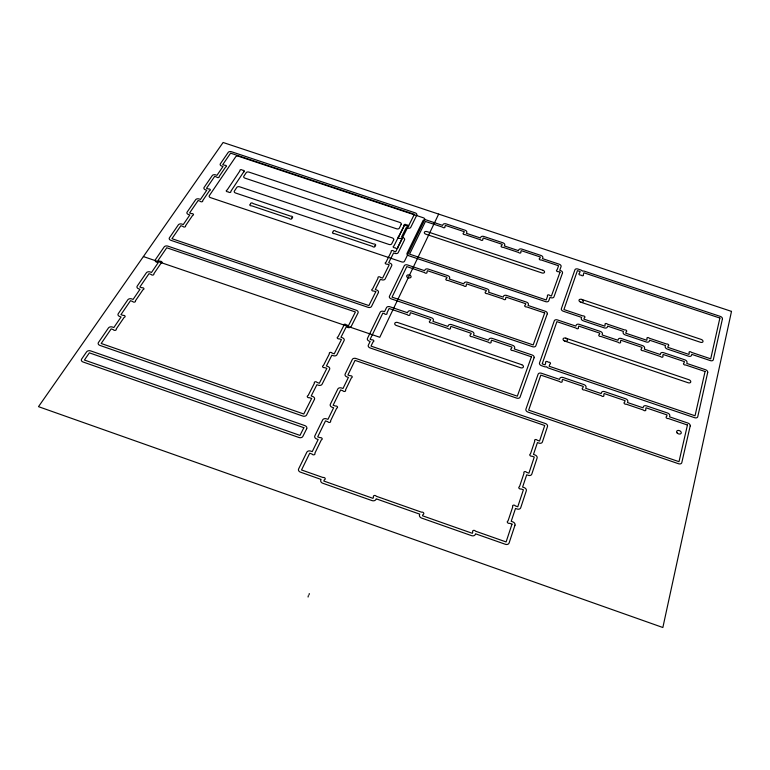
<?xml version="1.0" encoding="UTF-8"?>
<svg xmlns="http://www.w3.org/2000/svg" width="770" height="770" viewBox="0 0 770 770"><rect width="100%" height="100%" fill="white"/><g stroke="black" fill="none" stroke-linecap="round" stroke-linejoin="round"><path stroke-width="1.16" d="M308.077 597.029L308.327 595.72M309.039 594.873L309.29 593.564M438.669 214.099L379.783 337.279L143.393 256.564M581.629 299.405L701.191 339.416A2.281 1.463 22.3 0 1 703 341.572A2.281 1.463 22.3 0 1 700.517 342.284L580.696 302.167M565.757 338.165L688.89 379.706A2.349 1.559 22.8 0 1 690.748 381.987A2.349 1.559 22.8 0 1 688.159 382.757L564.776 341.1M731.5 311.388L662.854 627.512L38.5 406.656L223.108 142.488L731.5 311.388M722.424 318.896L713.328 359.706A2.772 1.79 22.9 0 1 710.315 360.601L691.758 354.364L691.537 355.288A2.762 1.8 22.3 0 1 688.505 356.173L667.349 349.07A2.753 1.8 21.6 0 1 665.203 346.442L665.434 345.528L649.591 340.205L649.341 341.11A2.743 1.8 20.9 0 1 646.261 341.976L625.221 334.911A2.733 1.8 20.2 0 1 623.142 332.313L623.402 331.418L607.636 326.124L607.366 327.019A2.724 1.8 19.5 0 1 604.248 327.866L583.323 320.84A2.724 1.79 18.8 0 1 581.302 318.26L581.6 317.375L563.342 311.253A2.705 1.781 18.1 0 1 561.359 308.703L574.93 269.798A2.628 1.675 17.9 0 1 577.972 269.048L580.657 269.943A2.628 1.675 18 0 1 582.361 271.127A2.628 1.675 18.1 0 1 584.44 271.204L720.258 316.393A2.685 1.684 22.2 0 1 722.424 318.896M719.883 318.058L710.71 358.83L691.422 352.352A1.376 0.895 22.3 0 0 689.574 351.736A1.376 0.895 22.3 0 0 689.275 352.978L688.929 354.412L667.802 347.318L668.177 345.894A1.376 0.895 21.5 0 0 668.495 344.662A1.376 0.895 21.5 0 0 666.656 344.046L649.303 338.213A1.367 0.895 20.9 0 0 647.474 337.606A1.367 0.895 20.9 0 0 647.127 338.829L646.742 340.244L625.731 333.189L626.145 331.783A1.367 0.895 20.2 0 0 626.501 330.561A1.367 0.895 20.2 0 0 624.672 329.945L607.415 324.16A1.357 0.895 19.6 0 0 605.586 323.544A1.357 0.895 19.6 0 0 605.21 324.757L604.777 326.153L583.881 319.127L584.334 317.74A1.357 0.895 18.8 0 0 584.728 316.547A1.357 0.895 18.8 0 0 582.909 315.931L563.929 309.559L577.423 270.626L580.108 271.521L579.483 273.331A1.319 0.847 18.1 0 0 579.098 274.457A1.319 0.847 18.1 0 0 580.869 275.044L581.129 275.14A1.319 0.847 18.1 0 0 582.9 275.727A1.319 0.847 18.1 0 0 583.285 274.601L583.901 272.792L719.883 318.058M707.707 372.411L697.755 416.705A2.888 1.944 23.8 0 1 694.588 417.696L548.5 368.07A2.82 1.935 18.6 0 1 546.69 366.732A2.82 1.935 18.5 0 1 544.428 366.684L541.541 365.702A2.82 1.935 18.3 0 1 539.51 362.968L554.313 320.782A2.733 1.819 18.1 0 1 557.499 319.935L575.873 326.114L576.172 325.219A2.733 1.809 18.8 0 1 579.338 324.372L600.321 331.427A2.743 1.819 19.5 0 1 602.381 334.036L602.101 334.94L617.973 340.282L618.243 339.368A2.753 1.819 20.2 0 1 621.361 338.502L642.459 345.595A2.762 1.819 20.9 0 1 644.586 348.233L644.336 349.147L660.294 354.518L660.535 353.594A2.772 1.819 21.6 0 1 663.615 352.708L684.828 359.84A2.782 1.819 22.3 0 1 687.023 362.506L686.801 363.44L705.484 369.725A2.791 1.829 23 0 1 707.707 372.411M705.07 371.525L695.031 415.781L549.125 366.231L549.847 364.152A1.405 0.963 18.6 0 0 550.29 362.863A1.405 0.963 18.6 0 0 548.404 362.218L548.115 362.121A1.405 0.963 18.5 0 0 546.228 361.486A1.405 0.963 18.5 0 0 545.786 362.776L545.064 364.855L542.186 363.873L556.903 321.648L576.066 328.097A1.367 0.914 18.8 0 0 577.895 328.713A1.367 0.914 18.8 0 0 578.299 327.491L578.771 326.095L599.782 333.16L599.339 334.575A1.376 0.914 19.6 0 0 598.954 335.807A1.376 0.914 19.6 0 0 600.793 336.423L618.214 342.284A1.376 0.914 20.2 0 0 620.062 342.91A1.376 0.914 20.2 0 0 620.428 341.668L620.851 340.244L641.978 347.357L641.574 348.781A1.386 0.914 21 0 0 641.227 350.032A1.386 0.914 21 0 0 643.075 350.658L660.593 356.548A1.386 0.914 21.6 0 0 662.45 357.174A1.386 0.914 21.6 0 0 662.778 355.923L663.153 354.479L684.395 361.621L684.039 363.074A1.396 0.914 22.4 0 0 683.731 364.335A1.396 0.914 22.4 0 0 685.598 364.961L705.07 371.525M690.199 425.954L681.806 462.645A2.984 2.079 24.6 0 1 678.524 463.733L527.989 412.094A2.916 2.069 18.7 0 1 525.91 409.188L538.124 374.201A2.839 1.973 18.5 0 1 541.454 373.257L559.521 379.398L559.828 378.465A2.849 1.964 19.3 0 1 563.13 377.521L583.901 384.586A2.849 1.964 20.1 0 1 586.018 387.377L585.729 388.321L601.178 393.576L601.457 392.633A2.859 1.964 20.8 0 1 604.729 391.661L625.606 398.764A2.868 1.973 21.6 0 1 627.791 401.584L627.521 402.537L643.056 407.821L643.316 406.868A2.878 1.973 22.3 0 1 646.54 405.886L667.532 413.018A2.897 1.973 23.1 0 1 669.784 415.867L669.553 416.839L687.908 423.077A2.907 1.983 23.9 0 1 690.199 425.954M687.456 425.021L678.996 461.682L528.672 410.141L540.809 375.115L559.684 381.535A1.425 0.982 19.2 0 0 561.6 382.19A1.425 0.982 19.2 0 0 562.033 380.861L562.524 379.389L583.313 386.453L582.851 387.945A1.425 0.982 20.1 0 0 582.438 389.283A1.425 0.982 20.1 0 0 584.343 389.928L601.409 395.732A1.434 0.991 20.8 0 0 603.324 396.386A1.434 0.991 20.8 0 0 603.719 395.048L604.171 393.547L625.076 400.66L624.653 402.171A1.434 0.991 21.7 0 0 624.278 403.519A1.434 0.991 21.7 0 0 626.202 404.173L643.354 410.015A1.444 0.991 22.3 0 0 645.279 410.67A1.444 0.991 22.3 0 0 645.635 409.313L646.04 407.792L667.051 414.943L666.676 416.474A1.453 0.991 23.2 0 0 666.339 417.841A1.453 0.991 23.2 0 0 668.273 418.495L687.456 425.021M514.976 525.188L509.105 542.994A3.186 2.454 20.9 0 1 505.322 544.274L475.542 533.793L475.34 534.37A3.176 2.464 19.1 0 1 471.519 535.641L421.604 518.066A3.157 2.454 16.3 0 1 419.525 514.726L419.756 514.158L376.183 498.816L375.943 499.384A3.147 2.435 13.4 0 1 372.016 500.596L322.736 483.242A3.138 2.425 10.7 0 1 320.84 479.989L321.1 479.431L300.464 472.164A3.138 2.406 9.5 0 1 298.616 468.94L306.816 452.221A3.099 2.349 9.9 0 1 310.753 451.095L312.254 451.615L318.164 439.497L316.663 438.977A3.061 2.3 10.2 0 1 314.834 435.878L322.668 419.9A3.022 2.243 10.5 0 1 326.499 418.842L327.972 419.352L333.612 407.773L332.149 407.263A2.993 2.194 10.8 0 1 330.33 404.279L337.828 389.004A2.955 2.146 11 0 1 341.553 388.003L342.997 388.503L348.396 377.416L346.962 376.925A2.926 2.098 11.3 0 1 345.162 374.056L352.333 359.436A2.897 2.06 11.5 0 1 355.961 358.493L545.372 423.529A2.945 2.098 19.6 0 1 547.499 426.474L542.378 442.019A2.974 2.146 19.7 0 1 538.885 443.087L537.422 442.586L533.485 454.406L535.044 454.983A3.013 2.194 19.9 0 1 537.104 458.015L531.781 474.166A3.042 2.243 20.1 0 1 528.201 475.302L526.699 474.782L522.609 487.073L524.12 487.603A3.08 2.291 20.2 0 1 526.305 490.788L520.703 507.786A3.109 2.349 20.4 0 1 517.026 508.989L515.496 508.46L511.213 521.328L512.762 521.868A3.147 2.406 20.7 0 1 514.976 525.188M512.002 524.139L506.102 541.936L475.485 531.165A1.588 1.232 19.2 0 0 473.377 530.424A1.588 1.232 19.2 0 0 472.79 532.06L472.347 533.321L422.509 515.775L422.99 514.533A1.579 1.222 16.2 0 0 423.625 512.916A1.579 1.222 16.2 0 0 421.527 512.185L376.289 496.265A1.569 1.213 13.5 0 0 374.201 495.534A1.569 1.213 13.5 0 0 373.517 497.122L372.988 498.344L323.785 481.019L324.343 479.816A1.569 1.203 10.7 0 0 325.084 478.257A1.569 1.203 10.7 0 0 323.005 477.525L301.532 469.969L309.704 453.232L312.062 454.059A1.55 1.174 10 0 0 314.112 454.781A1.55 1.174 10 0 0 314.843 453.261L321.331 439.882A1.53 1.145 10.3 0 0 322.043 438.4A1.53 1.145 10.3 0 0 320.022 437.687L317.692 436.879L325.498 420.892L327.799 421.69A1.511 1.126 10.7 0 0 329.81 422.393A1.511 1.126 10.7 0 0 330.513 420.94L336.702 408.158A1.502 1.097 10.9 0 0 337.395 406.733A1.502 1.097 10.9 0 0 335.412 406.05L333.131 405.251L340.6 389.967L342.852 390.746A1.482 1.078 11.2 0 0 344.816 391.42A1.482 1.078 11.2 0 0 345.489 390.034L351.418 377.8A1.463 1.049 11.4 0 0 352.073 376.443A1.463 1.049 11.4 0 0 350.138 375.77L347.905 375.009L355.047 360.37L544.717 425.512L539.558 441.046L537.277 440.257A1.492 1.078 19.6 0 0 535.285 439.574A1.492 1.078 19.6 0 0 534.803 441.017L530.463 453.963A1.502 1.097 19.7 0 0 529.952 455.407A1.502 1.097 19.7 0 0 531.897 456.158L534.264 457.034L528.913 473.165L526.574 472.356A1.521 1.126 19.9 0 0 524.543 471.654A1.521 1.126 19.9 0 0 524.033 473.155L519.5 486.698A1.54 1.145 20.1 0 0 518.99 488.238A1.54 1.145 20.1 0 0 521.04 488.95L523.398 489.778L517.767 506.766L515.38 505.928A1.559 1.174 20.3 0 0 513.301 505.197A1.559 1.174 20.3 0 0 512.772 506.776L508.027 520.953A1.569 1.203 20.5 0 0 507.488 522.56A1.569 1.203 20.5 0 0 509.586 523.292L512.002 524.139M534.101 357.713L520.058 397.108A2.897 2.041 18.1 0 1 516.631 398.1L370.129 347.944A2.859 2.012 12 0 1 368.329 345.191L370.149 341.437L369.253 341.139A2.849 1.992 12 0 1 367.463 338.396L380.197 312.235A2.791 1.915 12.3 0 1 383.672 311.388L384.538 311.677L386.511 307.625A2.782 1.896 12.5 0 1 389.957 306.778L407.484 312.726L407.908 311.811A2.772 1.896 13.3 0 1 411.324 310.964L431.489 317.798A2.782 1.896 14 0 1 433.327 320.436L432.923 321.35L447.919 326.442L448.313 325.517A2.782 1.906 14.8 0 1 451.692 324.651L471.962 331.524A2.791 1.906 15.6 0 1 473.868 334.19L473.492 335.114L488.565 340.234L488.931 339.3A2.791 1.915 16.3 0 1 492.28 338.405L512.647 345.316A2.801 1.915 17.1 0 1 514.62 348.011L514.273 348.954L532.08 354.989A2.81 1.925 17.9 0 1 534.101 357.713M531.435 356.808L517.325 396.175L371.015 346.105L373.075 341.822A1.425 1.001 12.1 0 0 373.7 340.533A1.425 1.001 12.1 0 0 371.804 339.888L370.129 339.31L382.825 313.13L384.471 313.688A1.396 0.953 12.4 0 0 386.319 314.314A1.396 0.953 12.4 0 0 386.915 313.082L389.119 308.51L407.436 314.728A1.386 0.953 13.2 0 0 409.293 315.353A1.386 0.953 13.2 0 0 409.861 314.122L410.525 312.697L430.709 319.55L430.064 320.975A1.396 0.953 14 0 0 429.516 322.216A1.396 0.953 14 0 0 431.373 322.851L447.928 328.463A1.396 0.953 14.7 0 0 449.796 329.098A1.396 0.953 14.7 0 0 450.325 327.847L450.941 326.413L471.23 333.294L470.643 334.738A1.396 0.963 15.6 0 0 470.124 335.999A1.396 0.963 15.6 0 0 471.991 336.634L488.632 342.284A1.396 0.963 16.3 0 0 490.509 342.919A1.396 0.963 16.3 0 0 491 341.649L491.578 340.196L511.973 347.106L511.424 348.579A1.405 0.963 17.1 0 0 510.943 349.85A1.405 0.963 17.1 0 0 512.82 350.485L531.435 356.808M547.278 313.833L535.824 345.836A2.791 1.896 17.7 0 1 532.542 346.721L391.208 298.856A2.753 1.867 12.5 0 1 389.447 296.277L404.279 265.746A2.685 1.781 12.8 0 1 407.59 264.976L424.578 270.684L424.963 269.875A2.685 1.781 13.5 0 1 428.255 269.096L447.793 275.66A2.695 1.781 14.2 0 1 449.603 278.153L449.237 278.971L463.771 283.861L464.127 283.033A2.695 1.781 14.9 0 1 467.38 282.244L487.015 288.837A2.695 1.79 15.6 0 1 488.883 291.358L488.546 292.186L503.156 297.105L503.484 296.267A2.705 1.79 16.2 0 1 506.708 295.459L526.439 302.09A2.705 1.8 16.9 0 1 528.374 304.631L528.056 305.469L545.314 311.272A2.724 1.809 17.6 0 1 547.278 313.833M562.495 273.003L553.957 296.883A2.685 1.761 17.6 0 1 550.81 297.692L549.963 297.403L548.731 300.82A2.695 1.771 17.5 0 1 545.574 301.628L408.783 255.727A2.666 1.742 12.8 0 1 407.051 253.292L423.009 220.624A2.589 1.655 13.1 0 1 426.185 219.931L442.596 225.389L442.971 224.599A2.589 1.655 13.7 0 1 446.128 223.906L464.993 230.182A2.599 1.655 14.3 0 1 466.764 232.521L466.399 233.32L480.442 237.988L480.788 237.189A2.599 1.665 14.9 0 1 483.906 236.477L502.868 242.781A2.599 1.665 15.5 0 1 504.697 245.139L504.36 245.948L518.46 250.645L518.788 249.836A2.608 1.665 16.1 0 1 521.877 249.105L540.925 255.438A2.608 1.675 16.7 0 1 542.812 257.825L542.504 258.643L559.155 264.187A2.628 1.675 17.4 0 1 561.07 266.593L559.742 270.299L560.57 270.578A2.637 1.694 17.5 0 1 562.495 273.003M544.698 312.967L533.187 344.941L392.036 297.153L406.81 266.593L424.559 272.57A1.347 0.895 13.5 0 0 426.359 273.177A1.347 0.895 13.5 0 0 426.898 272.022L427.494 270.722L447.062 277.296L446.475 278.605A1.347 0.895 14.2 0 0 445.955 279.76A1.347 0.895 14.2 0 0 447.755 280.367L463.8 285.766A1.347 0.895 14.8 0 0 465.609 286.373A1.347 0.895 14.8 0 0 466.11 285.198L466.668 283.889L486.332 290.502L485.793 291.82A1.347 0.895 15.6 0 0 485.302 292.995A1.347 0.895 15.6 0 0 487.112 293.601L503.243 299.03A1.357 0.895 16.2 0 0 505.053 299.636A1.357 0.895 16.2 0 0 505.524 298.452L506.044 297.124L525.804 303.765L525.304 305.103A1.357 0.905 17 0 0 524.851 306.296A1.357 0.905 17 0 0 526.67 306.903L544.698 312.967M560.002 272.176L551.407 296.036L549.818 295.497A1.338 0.876 17.5 0 0 548.019 294.9A1.338 0.876 17.5 0 0 547.595 296.065L546.18 299.963L409.563 254.139L425.454 221.442L442.596 227.15A1.299 0.828 13.7 0 0 444.338 227.727A1.299 0.828 13.7 0 0 444.839 226.649L445.416 225.417L464.31 231.703L463.742 232.944A1.299 0.828 14.4 0 0 463.261 234.032A1.299 0.828 14.4 0 0 465.003 234.609L480.49 239.768A1.299 0.837 14.9 0 0 482.232 240.346A1.299 0.837 14.9 0 0 482.703 239.258L483.242 238.007L502.232 244.321L501.703 245.582A1.299 0.837 15.6 0 0 501.251 246.679A1.299 0.837 15.6 0 0 502.993 247.257L518.566 252.444A1.309 0.837 16.1 0 0 520.318 253.022A1.309 0.837 16.1 0 0 520.751 251.925L521.261 250.654L540.338 257.007L539.847 258.277A1.309 0.837 16.8 0 0 539.424 259.394A1.309 0.837 16.8 0 0 541.185 259.971L558.587 265.766L557.076 269.933A1.319 0.847 17.4 0 0 556.662 271.059A1.319 0.847 17.4 0 0 558.433 271.646L560.002 272.176M424.742 219.7L404.491 261.271A2.233 1.473 12.7 0 1 401.728 261.906L210.489 197.63A2.233 1.425 6.7 0 1 209.296 195.686L235.716 156.782A2.156 1.328 7.6 0 1 238.498 156.262L423.327 217.775A2.156 1.376 13 0 1 424.742 219.7M378.397 292.571L371.506 306.46A2.782 1.906 11.8 0 1 368.031 307.307L170.844 240.307A2.782 1.829 5.2 0 1 169.419 237.824L178.351 224.84A2.753 1.79 5.6 0 1 181.961 224.109L183.27 224.551L189.834 214.965L188.525 214.532A2.724 1.752 5.9 0 1 187.1 212.125L195.667 199.68A2.695 1.723 6.3 0 1 199.18 198.997L200.47 199.43L206.755 190.238L205.484 189.805A2.666 1.684 6.6 0 1 204.06 187.495L212.279 175.55A2.637 1.655 6.9 0 1 215.706 174.896L216.967 175.319L223.002 166.503L221.75 166.079A2.608 1.617 7.2 0 1 220.335 163.846L228.228 152.373A2.58 1.588 7.5 0 1 231.568 151.767L415.107 212.818A2.589 1.646 12.8 0 1 416.801 215.119L410.728 227.371A2.608 1.675 12.7 0 1 407.503 228.084L406.223 227.651L401.526 237.054L402.816 237.487A2.637 1.713 12.5 0 1 404.529 239.874L398.196 252.637A2.666 1.752 12.4 0 1 394.894 253.388L393.586 252.955L388.686 262.753L390.005 263.196A2.695 1.781 12.3 0 1 391.738 265.669L385.135 278.981A2.724 1.819 12.1 0 1 381.747 279.78L380.409 279.327L375.308 289.549L376.655 290.001A2.753 1.858 11.9 0 1 378.397 292.571M306.701 428.688L302.86 436.397A3.07 2.3 9.3 0 1 298.943 437.495L83.064 361.996A3.099 2.185 0.8 0 1 81.63 359.061L86.596 351.871A3.08 2.166 1.1 0 1 90.706 350.908L304.891 425.627A3.051 2.281 9.5 0 1 306.701 428.688M407.965 226.727L397.686 247.353A1.328 0.866 12.4 0 1 397.128 248.469A1.328 0.866 12.4 0 1 395.356 247.873L395.087 247.786A1.328 0.866 12.3 0 1 393.326 247.189A1.328 0.866 12.3 0 1 393.884 246.073L404.221 225.475A1.309 0.837 12.6 0 1 404.76 224.397A1.309 0.837 12.6 0 1 406.502 224.975L406.762 225.061A1.309 0.837 12.6 0 1 408.504 225.649A1.309 0.837 12.6 0 1 407.965 226.727M375.808 291.695L368.897 305.575L171.96 238.69L180.873 225.697L182.923 226.39A1.376 0.895 5.7 0 0 184.704 226.996A1.376 0.895 5.7 0 0 185.474 225.87L192.644 215.359A1.367 0.876 6 0 0 193.395 214.252A1.367 0.876 6 0 0 191.624 213.656L189.593 212.972L198.14 200.518L200.152 201.191A1.347 0.857 6.4 0 0 201.894 201.778A1.347 0.857 6.4 0 0 202.635 200.701L209.507 190.623A1.328 0.847 6.7 0 0 210.229 189.564A1.328 0.847 6.7 0 0 208.497 188.987L206.504 188.313L214.705 176.359L216.678 177.023A1.319 0.828 7 0 0 218.391 177.591A1.319 0.828 7 0 0 219.094 176.561L225.697 166.878A1.299 0.808 7.2 0 0 226.39 165.868A1.299 0.808 7.2 0 0 224.686 165.3L222.732 164.645L230.605 153.163L414.366 214.31L408.264 226.553L406.262 225.889A1.309 0.837 12.6 0 0 404.519 225.302A1.309 0.837 12.6 0 0 403.981 226.38L398.812 236.679A1.319 0.857 12.4 0 0 398.263 237.786A1.319 0.857 12.4 0 0 400.015 238.373L402.036 239.047L395.684 251.8L393.643 251.116A1.338 0.876 12.3 0 0 391.872 250.519A1.338 0.876 12.3 0 0 391.304 251.646L385.924 262.378A1.347 0.895 12.2 0 0 385.347 263.523A1.347 0.895 12.2 0 0 387.137 264.12L389.197 264.822L382.575 278.114L380.495 277.412A1.367 0.914 12 0 0 378.686 276.805A1.367 0.914 12 0 0 378.099 277.97L372.478 289.164A1.376 0.934 11.8 0 0 371.881 290.367A1.376 0.934 11.8 0 0 373.71 290.983L375.808 291.695M303.852 427.697L299.992 435.397L84.411 360.033L89.368 352.843L303.852 427.697M401.199 224.378L399.274 228.199A2.185 1.405 12.3 0 1 396.569 228.786L245.033 178.168A2.175 1.367 7.8 0 1 243.821 176.282L246.217 172.663A2.175 1.357 7.9 0 1 249.018 172.124L399.794 222.424A2.175 1.396 12.4 0 1 401.199 224.378M393.682 239.894L391.709 243.821A2.214 1.444 12.2 0 1 388.966 244.437L235.591 193.02A2.204 1.405 7.5 0 1 234.369 191.085L236.823 187.37A2.204 1.396 7.5 0 1 239.672 186.821L392.267 237.901A2.204 1.434 12.2 0 1 393.682 239.894M314.439 399.428L306.604 414.982A3.022 2.243 9.5 0 1 302.745 416.041L99.879 345.393A3.051 2.137 1.6 0 1 98.445 342.515L108.445 327.962A3.013 2.089 2.2 0 1 112.449 327.038L113.864 327.529L121.082 316.971L119.677 316.48A2.974 2.05 2.7 0 1 118.243 313.717L127.82 299.78A2.936 2.012 3.2 0 1 131.709 298.914L133.104 299.395L140.015 289.279L138.638 288.808A2.907 1.973 3.7 0 1 137.195 286.142L146.377 272.782A2.868 1.925 4.1 0 1 150.169 271.964L151.526 272.436L158.158 262.734L156.81 262.272A2.839 1.887 4.6 0 1 155.376 259.711L164.183 246.9A2.81 1.858 5 0 1 167.87 246.131L356.298 310.233A2.801 1.925 11.3 0 1 358.04 312.88L351.149 326.547A2.83 1.964 11.1 0 1 347.588 327.433L346.202 326.952L340.966 337.279L342.361 337.761A2.859 2.012 10.9 0 1 344.123 340.504L336.942 354.758A2.897 2.05 10.7 0 1 333.285 355.702L331.87 355.211L326.403 365.981L327.828 366.472A2.926 2.098 10.4 0 1 329.599 369.321L322.101 384.211A2.955 2.146 10.1 0 1 318.347 385.202L316.903 384.711L311.195 395.963L312.649 396.463A2.993 2.185 9.8 0 1 314.439 399.428M311.638 398.456L303.775 414L101.188 343.478L111.169 328.906L113.382 329.675A1.502 1.049 2.3 0 0 115.308 330.34A1.502 1.049 2.3 0 0 116.212 329.021L124.153 317.365A1.492 1.03 2.8 0 0 125.038 316.066A1.492 1.03 2.8 0 0 123.123 315.411L120.938 314.651L130.486 300.704L132.661 301.455A1.473 1.001 3.3 0 0 134.548 302.1A1.473 1.001 3.3 0 0 135.405 300.839L143.008 289.674A1.453 0.982 3.8 0 0 143.855 288.432A1.453 0.982 3.8 0 0 141.988 287.788L139.842 287.046L148.995 273.677L151.122 274.409A1.434 0.963 4.3 0 0 152.97 275.044A1.434 0.963 4.3 0 0 153.798 273.831L161.094 263.128A1.425 0.943 4.6 0 0 161.902 261.935A1.425 0.943 4.6 0 0 160.073 261.309L157.966 260.587L166.744 247.767L355.403 311.985L348.492 325.633L346.336 324.901A1.415 0.982 11 0 0 344.459 324.257A1.415 0.982 11 0 0 343.815 325.527L338.02 336.894A1.434 1.001 10.8 0 0 337.356 338.184A1.434 1.001 10.8 0 0 339.252 338.839L341.437 339.58L334.228 353.825L332.024 353.074A1.444 1.03 10.5 0 0 330.109 352.41A1.444 1.03 10.5 0 0 329.435 353.728L323.39 365.596A1.463 1.049 10.3 0 0 322.697 366.944A1.463 1.049 10.3 0 0 324.632 367.617L326.865 368.378L319.338 383.248L317.086 382.478A1.482 1.068 10 0 0 315.132 381.795A1.482 1.068 10 0 0 314.43 383.181L308.106 395.578A1.492 1.097 9.7 0 0 307.394 396.983A1.492 1.097 9.7 0 0 309.367 397.667L311.638 398.456M374.971 245.745L374.894 245.88A1.338 0.876 11.7 0 1 374.316 247.006A1.338 0.876 11.7 0 1 372.545 246.41L334.382 233.599A1.328 0.866 10.4 0 1 332.621 233.002A1.328 0.866 10.4 0 1 333.237 231.895L333.304 231.76A1.328 0.866 10.4 0 1 333.92 230.663A1.328 0.866 10.4 0 1 335.681 231.25L373.777 244.032A1.328 0.876 11.7 0 1 375.548 244.629A1.328 0.876 11.7 0 1 374.971 245.745M291.869 217.852L291.792 217.987A1.328 0.857 9 0 1 291.147 219.075A1.328 0.857 9 0 1 289.385 218.488L251.636 205.811A1.328 0.857 7.8 0 1 249.894 205.234A1.328 0.857 7.8 0 1 250.577 204.156L250.664 204.021A1.328 0.857 7.9 0 1 251.347 202.953A1.328 0.857 7.9 0 1 253.089 203.54L290.771 216.187A1.328 0.857 9.1 0 1 292.523 216.774A1.328 0.857 9.1 0 1 291.869 217.852M243.695 171.912L230.779 191.393A1.328 0.837 7.3 0 1 230.076 192.452A1.328 0.837 7.3 0 1 228.344 191.874L228.084 191.788A1.328 0.837 7.2 0 1 226.351 191.201A1.328 0.837 7.2 0 1 227.054 190.151L240.038 170.69A1.299 0.818 7.7 0 1 240.721 169.669A1.299 0.818 7.7 0 1 242.415 170.237L242.675 170.324A1.299 0.818 7.7 0 1 244.379 170.892A1.299 0.818 7.7 0 1 243.695 171.912M542.927 270.27L427.09 231.626A2.175 1.405 13.2 0 0 424.414 232.222A2.175 1.405 13.2 0 0 425.858 234.196L541.926 272.936A2.204 1.425 17 0 0 544.515 272.301A2.204 1.425 17 0 0 542.927 270.27M521.694 364.682L397.695 322.514A2.339 1.607 12.9 0 0 394.808 323.246A2.339 1.607 12.9 0 0 396.309 325.469L520.578 367.752A2.358 1.636 17.7 0 0 523.369 366.982A2.358 1.636 17.7 0 0 521.694 364.682M677.157 432.981A2.435 1.675 23.8 0 0 681.132 433.308A2.435 1.675 23.8 0 0 678.534 430.43A2.435 1.675 23.8 0 0 677.157 432.981M407.397 277.354A2.252 1.502 13 0 0 411.065 276.988A2.252 1.502 13 0 0 408.196 274.871A2.252 1.502 13 0 0 407.397 277.354M563.736 340.523A2.3 1.55 18.6 0 0 567.442 340.378A2.3 1.55 18.6 0 0 564.622 337.992A2.3 1.55 18.6 0 0 563.736 340.523M579.569 301.513A2.233 1.453 18.5 0 0 583.237 301.609A2.233 1.453 18.5 0 0 580.686 299.232A2.233 1.453 18.5 0 0 579.569 301.513"/></g></svg>
